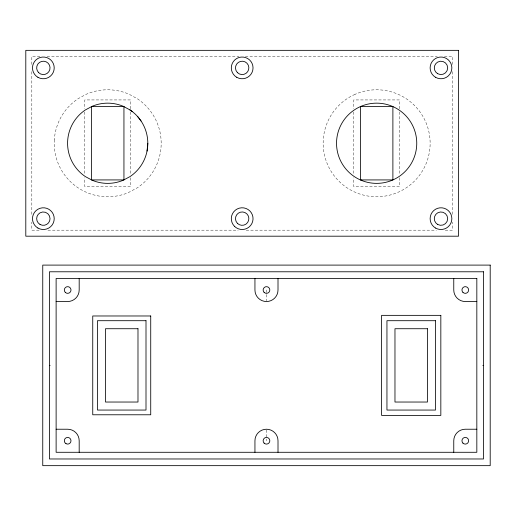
<?xml version="1.0" encoding="UTF-8"?>
<svg xmlns="http://www.w3.org/2000/svg" width="516" height="516" viewBox="0 0 516 516"><rect width="100%" height="100%" fill="white"/><g stroke="black" fill="none" stroke-linecap="round" stroke-linejoin="round"><path stroke-width="0.39" stroke-dasharray="2.58 1.94" d="M39.874 56.354L31.818 56.354L31.818 64.403M47.13 56.354L238.947 56.354M245.397 56.354L437.213 56.354M444.463 56.354L452.526 56.354L452.526 64.403M39.068 230.175L31.818 230.175L31.818 222.132M47.936 230.175L238.14 230.175M246.203 230.175L436.407 230.175M445.269 230.175L452.526 230.175L452.526 222.132M452.526 71.647L452.526 215.694M399.577 108.753L399.577 99.93L353.712 99.93L353.712 108.753M399.577 111.966L399.577 174.569M399.577 177.775L399.577 186.605L353.712 186.605L353.712 177.775M353.712 111.966L353.712 174.569M266.475 289.998L266.475 300.764M266.475 429.996L266.475 440.761M130.625 108.753L130.625 99.93L84.766 99.93L84.766 108.753M130.625 111.966L130.625 174.569M130.625 177.775L130.625 186.605L84.766 186.605L84.766 177.775M84.766 111.966L84.766 174.569M31.818 71.647L31.818 215.694M54.322 139.765L54.212 143.267A53.49 53.49 0 0 0 84.037 191.243L87.223 192.687A53.49 53.49 0 0 0 128.168 192.687L137.411 187.74A53.49 53.49 0 0 0 137.411 98.788L129.368 94.37A53.49 53.49 0 0 0 86.024 94.364L77.981 98.788A53.49 53.49 0 0 0 54.322 139.765M354.976 94.37L352.989 95.292A53.49 53.49 0 0 0 352.989 191.243L354.976 192.165A53.49 53.49 0 0 0 398.32 192.171L400.3 191.243A53.49 53.49 0 0 0 400.3 95.292L398.313 94.37A53.49 53.49 0 0 0 354.969 94.364"/><path stroke-width="0.77" d="M147.808 143.267L147.041 151.091M56.121 301.531L67.654 301.531A11.533 11.533 0 0 0 79.187 289.998L79.187 278.472M476.829 301.531L465.297 301.531A11.533 11.533 0 0 1 453.764 289.998L453.764 278.472M49.439 365.38L50.104 365.38M482.847 365.38L483.518 365.38M56.121 429.228L67.654 429.228A11.533 11.533 0 0 1 79.187 440.761L79.187 452.287M476.829 429.228L465.297 429.228A11.533 11.533 0 0 0 453.764 440.761L453.764 452.287M361.297 180.323L358.904 179.239A40.113 40.113 0 0 1 358.904 107.289L361.297 106.206A40.113 40.113 0 0 1 391.992 106.206L394.385 107.289A40.113 40.113 0 0 1 394.385 179.239L391.992 180.323A40.113 40.113 0 0 1 361.297 180.323L361.297 179.923M129.98 109.914L123.047 106.206A40.113 40.113 0 0 0 92.345 106.206L85.411 109.914A40.113 40.113 0 0 0 85.411 176.62L92.345 180.323A40.113 40.113 0 0 0 123.047 180.323L129.98 176.62A40.113 40.113 0 0 0 129.98 109.914L132.115 111.443M137.856 116.816L141.049 120.983M278.008 278.472L278.008 289.998A11.533 11.533 0 0 1 266.475 301.531A11.533 11.533 0 0 1 254.943 289.998L254.943 278.472M278.008 452.287L278.008 440.761A11.533 11.533 0 0 0 266.475 429.228A11.533 11.533 0 0 0 254.943 440.761L254.943 452.287M458.543 50.342L25.8 50.342L25.8 236.193L458.543 236.193L458.543 50.342M123.943 106.612L91.448 106.612L91.448 179.923L123.943 179.923L123.943 106.612M392.889 106.612L360.4 106.612L360.4 179.923L392.889 179.923L392.889 106.612M490.2 265.101L42.751 265.101L42.751 465.658L490.2 465.658L490.2 265.101M483.518 271.784L49.439 271.784L49.439 458.976L483.518 458.976L483.518 271.784M476.829 278.472L56.121 278.472L56.121 452.287L476.829 452.287L476.829 278.472M440.832 315.353L381.601 315.353L381.601 415.406L440.832 415.406L440.832 315.353M150.73 315.979L92.745 315.979L92.745 414.78L150.73 414.78L150.73 315.979M146.002 320.7L97.466 320.7L97.466 410.059L146.002 410.059L146.002 320.7M435.485 320.7L386.948 320.7L386.948 410.059L435.485 410.059L435.485 320.7M137.985 328.724L105.49 328.724L105.49 402.035L137.985 402.035L137.985 328.724M427.461 328.724L394.972 328.724L394.972 402.035L427.461 402.035L427.461 328.724M40.009 224.434A6.682 6.682 0 0 0 50.033 218.642A6.682 6.682 0 0 0 40.009 212.856A6.682 6.682 0 0 0 40.009 224.434M38.623 72.614A6.682 6.682 0 0 0 49.807 69.621A6.682 6.682 0 0 0 41.622 61.43A6.682 6.682 0 0 0 38.623 72.614M37.92 77.297A10.862 10.862 0 0 0 54.212 67.886A10.862 10.862 0 0 0 37.92 58.482A10.862 10.862 0 0 0 37.92 77.297M435.562 228.053A10.862 10.862 0 0 0 451.855 218.642A10.862 10.862 0 0 0 435.562 209.238A10.862 10.862 0 0 0 435.562 228.053M435.562 77.297A10.862 10.862 0 0 0 451.855 67.886A10.862 10.862 0 0 0 435.562 58.482A10.862 10.862 0 0 0 435.562 77.297M437.652 224.434A6.682 6.682 0 0 0 447.675 218.642A6.682 6.682 0 0 0 437.652 212.856A6.682 6.682 0 0 0 437.652 224.434M437.652 73.678A6.682 6.682 0 0 0 447.675 67.886A6.682 6.682 0 0 0 437.652 62.101A6.682 6.682 0 0 0 437.652 73.678M234.49 226.324A10.862 10.862 0 0 0 252.666 221.454A10.862 10.862 0 0 0 239.36 208.148A10.862 10.862 0 0 0 234.49 226.324M236.741 77.297A10.862 10.862 0 0 0 253.034 67.886A10.862 10.862 0 0 0 236.741 58.482A10.862 10.862 0 0 0 236.741 77.297M237.444 72.614A6.682 6.682 0 0 0 248.628 69.621A6.682 6.682 0 0 0 240.443 61.43A6.682 6.682 0 0 0 237.444 72.614M237.444 223.37A6.682 6.682 0 0 0 248.628 220.377A6.682 6.682 0 0 0 240.443 212.186A6.682 6.682 0 0 0 237.444 223.37M37.92 228.053A10.862 10.862 0 0 0 54.212 218.642A10.862 10.862 0 0 0 37.92 209.238A10.862 10.862 0 0 0 37.92 228.053M462.936 443.121A3.341 3.341 0 0 0 468.528 441.625A3.341 3.341 0 0 0 464.432 437.529A3.341 3.341 0 0 0 462.936 443.121M264.115 292.366A3.341 3.341 0 0 0 269.707 290.869A3.341 3.341 0 0 0 265.611 286.773A3.341 3.341 0 0 0 264.115 292.366M264.115 443.121A3.341 3.341 0 0 0 269.707 441.625A3.341 3.341 0 0 0 265.611 437.529A3.341 3.341 0 0 0 264.115 443.121M462.936 292.366A3.341 3.341 0 0 0 468.528 290.869A3.341 3.341 0 0 0 464.432 286.773A3.341 3.341 0 0 0 462.936 292.366M65.293 292.366A3.341 3.341 0 0 0 70.886 290.869A3.341 3.341 0 0 0 66.79 286.773A3.341 3.341 0 0 0 65.293 292.366M65.984 443.65A3.341 3.341 0 0 0 70.995 440.761A3.341 3.341 0 0 0 65.984 437.865A3.341 3.341 0 0 0 65.984 443.65"/></g></svg>
